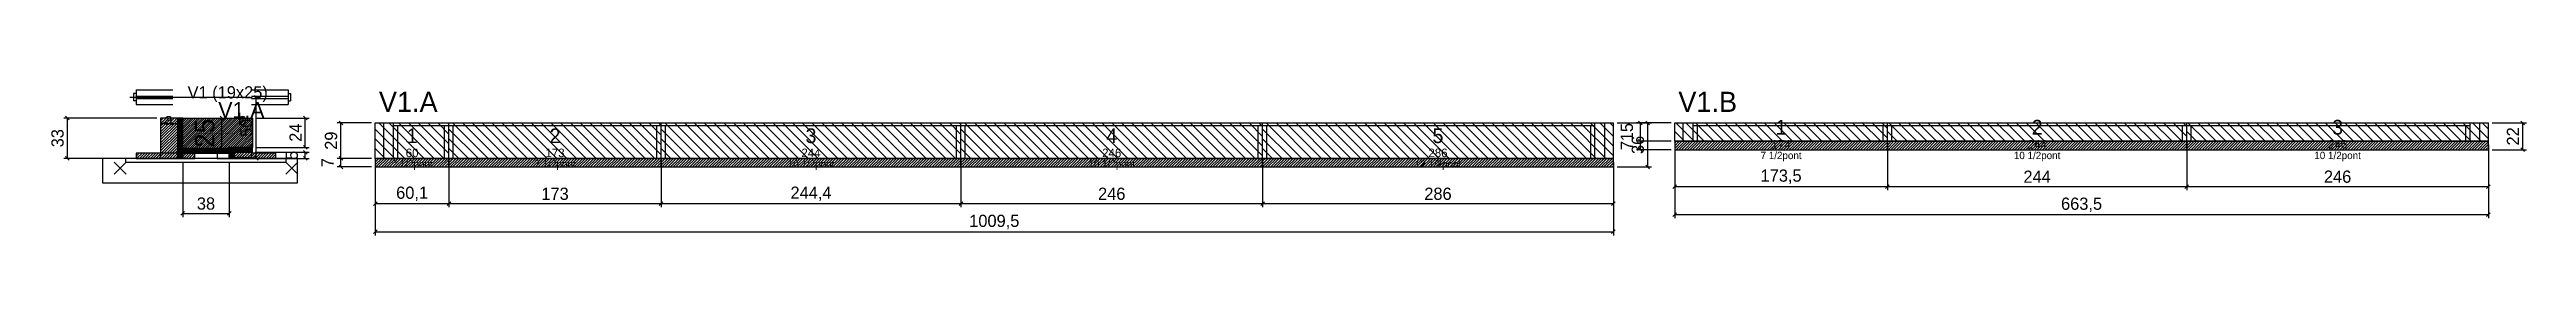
# Model space of a CAD drawing. Extents: x -69 to 1951, y -92 to 31.
import ezdxf
from ezdxf.enums import TextEntityAlignment as Align

# ---------------------------------------------------------------- set-up
doc = ezdxf.new("R2010")
doc.units = 0
for name, color, linetype in [('5', 5, 'Continuous'), ('barrote', 126, 'Continuous'), ('CONCRETO', 251, 'Continuous'), ('COTA', 241, 'Continuous'), ('Cota Seção (2x)', 241, 'Continuous'), ('detalhes', 7, 'Continuous'), ('Hachura', 251, 'Continuous'), ('Madeira', 126, 'Continuous'), ('NOMENCLATURA', 7, 'Continuous'), ('Painéis', 200, 'Continuous'), ('presilha', 224, 'Continuous'), ('Reaproveitamento', 30, 'Continuous'), ('SARR_2.2x7', 40, 'Continuous'), ('SARR_3.5x7', 81, 'Continuous'), ('SCO-___-LAJ', 224, 'Continuous'), ('TENSOR', 224, 'Continuous'), ('texto', 7, 'Continuous'), ('Texto Seção', 7, 'Continuous')]:
    doc.layers.add(name, color=color, linetype=linetype)
doc.dimstyles.new('PAINEL', dxfattribs={"dimtxt": 10, "dimasz": 3, "dimexe": 3, "dimexo": 3, "dimgap": 3, "dimtad": 1, "dimblk": 'OBLIQUE', "dimblk1": 'OBLIQUE', "dimcen": 2.5, "dimclrd": 4, "dimclre": 4, "dimclrt": 240, "dimazin": 3, "dimtfac": 1, "dimtmove": 0, "dimatfit": 3})
doc.dimstyles.new('SECAO2X', dxfattribs={"dimtxt": 16, "dimasz": 3, "dimexe": 3, "dimexo": 3, "dimgap": 3, "dimtad": 1, "dimblk": 'OBLIQUE', "dimblk1": 'OBLIQUE', "dimcen": 2.5, "dimclrd": 4, "dimclre": 4, "dimclrt": 240, "dimazin": 3, "dimtfac": 1, "dimtmove": 0, "dimatfit": 3})

# ---------------------------------------------------------------- blocks, each defined once
blk = doc.blocks.new('_OBLIQUE')
at = {"color": 0, "linetype": 'BYBLOCK'}
blk.add_line((-0.5, -0.5), (0.5, 0.5), dxfattribs=at)

msp = doc.modelspace()

# ---------------------------------------------------------------- hatches: boundary and pattern name
at = {"layer": 'COTA'}
h = msp.add_hatch(dxfattribs=at)
h.set_pattern_fill('ANSI31', scale=0.4)
h.paths.add_polyline_path([(40, -21), (40, 4), (97, 4), (97, -20), (78, -20), (78, -21)])
h = msp.add_hatch(dxfattribs=at)
h.set_pattern_fill('ANSI31', scale=0.5)
h.paths.add_polyline_path([(1256.5, -22), (1430, -22), (1430, -15), (1256.5, -15)])
h = msp.add_hatch(dxfattribs=at)
h.set_pattern_fill('ANSI31', scale=0.5)
h.paths.add_polyline_path([(1430, -22), (1674, -22), (1674, -15), (1430, -15)])
h = msp.add_hatch(dxfattribs=at)
h.set_pattern_fill('ANSI31', scale=0.5)
h.paths.add_polyline_path([(1674, -22), (1920, -22), (1920, -15), (1674, -15)])
h = msp.add_hatch(dxfattribs=at)
h.set_pattern_fill('ANSI31', scale=0.5)
h.paths.add_polyline_path([(197, -36), (257.1, -36), (257.1, -29), (197, -29)])
h = msp.add_hatch(dxfattribs=at)
h.set_pattern_fill('ANSI31', scale=0.5)
h.paths.add_polyline_path([(257.1, -36), (430.1, -36), (430.1, -29), (257.1, -29)])
h = msp.add_hatch(dxfattribs=at)
h.set_pattern_fill('ANSI31', scale=0.5)
h.paths.add_polyline_path([(430.1, -36), (674.5, -36), (674.5, -29), (430.1, -29)])
h = msp.add_hatch(dxfattribs=at)
h.set_pattern_fill('ANSI31', scale=0.5)
h.paths.add_polyline_path([(674.5, -36), (920.5, -36), (920.5, -29), (674.5, -29)])
h = msp.add_hatch(dxfattribs=at)
h.set_pattern_fill('ANSI31', scale=0.5)
h.paths.add_polyline_path([(920.5, -36), (1206.5, -36), (1206.5, -29), (920.5, -29)])
at = {"layer": 'Hachura'}
h = msp.add_hatch(dxfattribs=at)
h.set_pattern_fill('ANSI31', scale=0.5)
h.paths.add_polyline_path([(22, -29), (36, -29), (36, 4), (22, 4)])
h = msp.add_hatch(dxfattribs=at)
h.set_pattern_fill('ANSI31', scale=0.5)
h.paths.add_polyline_path([(22, -0.4), (36, -0.4), (36, 4), (22, 4)])
h = msp.add_hatch(dxfattribs=at)
h.set_pattern_fill('SOLID')
h.paths.add_polyline_path([(36, -29), (40, -29), (40, 4), (36, 4)])
h = msp.add_hatch(dxfattribs=at)
h.set_pattern_fill('SOLID')
h.paths.add_polyline_path([(78, -24), (97, -24), (97, -20), (78, -20)])
h = msp.add_hatch(dxfattribs=at)
h.set_pattern_fill('ANSI31', scale=0.5)
h.paths.add_polyline_path([(2, -29), (22, -29), (22, -24.6), (2, -24.6)])
h = msp.add_hatch(dxfattribs=at)
h.set_pattern_fill('SOLID')
h.paths.add_polyline_path([(40, -24.6), (78, -24.6), (78, -21), (40, -21)])
h = msp.add_hatch(dxfattribs=at)
h.set_pattern_fill('ANSI31', scale=0.5)
h.paths.add_polyline_path([(40, -29), (50, -29), (50, -24.6), (40, -24.6)])
h = msp.add_hatch(dxfattribs=at)
h.set_pattern_fill('SOLID')
h.paths.add_polyline_path([(78, -29), (82, -29), (82, -24), (78, -24)])
h = msp.add_hatch(dxfattribs=at)
h.set_pattern_fill('ANSI31', scale=0.5)
h.paths.add_polyline_path([(82, -29), (96, -29), (96, -24), (82, -24)])
h = msp.add_hatch(dxfattribs=at)
h.set_pattern_fill('ANSI31', scale=0.5)
h.paths.add_polyline_path([(82, -28.4), (96, -28.4), (96, -24), (82, -24)])
h = msp.add_hatch(dxfattribs=at)
h.set_pattern_fill('ANSI31', scale=0.5)
h.paths.add_polyline_path([(96, -29), (116, -29), (116, -24.6), (96, -24.6)])

# ---------------------------------------------------------------- linework, layer by layer
for p, q in [((0, 24), (0, 18)), ((2, 24), (0, 24)), ((2, 27), (32, 27)), ((2, 27), (2, 15)), ((2, 22), (32, 22)), ((96, 27), (126, 27)), ((96, 22), (126, 22)), ((126, 27), (126, 15)), ((126, 24), (128, 24)), ((128, 24), (128, 18)), ((2, 18), (0, 18)), ((2, 20), (32, 20)), ((2, 15), (32, 15)), ((96, 20), (126, 20)), ((96, 15), (126, 15)), ((126, 18), (128, 18))]:
    msp.add_line(p, q)
at = {"layer": 'barrote'}
msp.add_lwpolyline([(-25.5, -49), (133.5, -49), (133.5, -29), (-25.5, -29)], close=True, dxfattribs=at)
at = {"layer": 'CONCRETO'}
msp.add_lwpolyline([(40, -21), (40, 4), (97, 4), (97, -20), (78, -20), (78, -21)], close=True, dxfattribs=at)
at = {"layer": 'Madeira'}
for points in [[(22, -29), (36, -29), (36, 4), (22, 4)], [(22, -0.4), (36, -0.4), (36, 4), (22, 4)], [(2, -29), (22, -29), (22, -24.6), (2, -24.6)], [(22, -29), (36, -29), (36, -24.6), (22, -24.6)], [(40, -29), (50, -29), (50, -24.6), (40, -24.6)], [(68, -29), (78, -29), (78, -24.6), (68, -24.6)], [(82, -29), (96, -29), (96, -24), (82, -24)], [(82, -28.4), (96, -28.4), (96, -24), (82, -24)], [(96, -29), (116, -29), (116, -24.6), (96, -24.6)]]:
    msp.add_lwpolyline(points, close=True, dxfattribs=at)
at = {"layer": 'Painéis'}
for p, q in [((197, 0), (257.1, 0)), ((197, -29), (197, 0)), ((257.1, -29), (257.1, 0)), ((257.1, -29), (257.1, 0)), ((257.1, 0), (430.1, 0)), ((257.1, -29), (257.1, 0)), ((430.1, -29), (430.1, 0)), ((430.1, -29), (430.1, 0)), ((430.1, 0), (674.5, 0)), ((430.1, -29), (430.1, 0)), ((674.5, -29), (674.5, 0)), ((674.5, -29), (674.5, 0)), ((674.5, 0), (920.5, 0)), ((674.5, -29), (674.5, 0)), ((920.5, -29), (920.5, 0)), ((920.5, -29), (920.5, 0)), ((920.5, 0), (1206.5, 0)), ((920.5, -29), (920.5, 0)), ((1206.5, -29), (1206.5, 0)), ((1256.5, 0), (1430, 0)), ((1256.5, -15), (1256.5, 0)), ((1430, -15), (1430, 0)), ((1430, -15), (1430, 0)), ((1430, 0), (1674, 0)), ((1430, -15), (1430, 0)), ((1674, -15), (1674, 0)), ((1674, -15), (1674, 0)), ((1674, 0), (1920, 0)), ((1674, -15), (1674, 0)), ((1920, -15), (1920, 0)), ((1256.5, -15), (1430, -15)), ((1430, -15), (1674, -15)), ((1674, -15), (1920, -15)), ((197, -29), (257.1, -29)), ((257.1, -29), (430.1, -29)), ((430.1, -29), (674.5, -29)), ((674.5, -29), (920.5, -29)), ((920.5, -29), (1206.5, -29))]:
    msp.add_line(p, q, dxfattribs=at)
for points in [[(36, -29), (40, -29), (40, 4), (36, 4)], [(78, -24), (97, -24), (97, -20), (78, -20)], [(40, -24.6), (78, -24.6), (78, -21), (40, -21)], [(78, -29), (82, -29), (82, -24), (78, -24)]]:
    msp.add_lwpolyline(points, close=True, dxfattribs=at)
at = {"layer": 'presilha'}
for p, q in [((-16, -42), (-6, -32)), ((-16, -32), (-6, -42)), ((124, -42), (134, -32)), ((124, -32), (134, -42))]:
    msp.add_line(p, q, dxfattribs=at)
at = {"layer": 'Reaproveitamento', "color": 30}
for p, q in [((229, -29), (200, 0)), ((237, -29), (208, 0)), ((245, -29), (216, 0)), ((253, -29), (224, 0)), ((257.1, -25.1), (232, 0)), ((257.1, -17.1), (240, 0)), ((257.1, -9.1), (248, 0)), ((257.1, -1.1), (256, 0)), ((289.1, -29), (260.1, 0)), ((297.1, -29), (268.1, 0)), ((305.1, -29), (276.1, 0)), ((313.1, -29), (284.1, 0)), ((321.1, -29), (292.1, 0)), ((329.1, -29), (300.1, 0)), ((337.1, -29), (308.1, 0)), ((345.1, -29), (316.1, 0)), ((353.1, -29), (324.1, 0)), ((361.1, -29), (332.1, 0)), ((369.1, -29), (340.1, 0)), ((377.1, -29), (348.1, 0)), ((385.1, -29), (356.1, 0)), ((393.1, -29), (364.1, 0)), ((401.1, -29), (372.1, 0)), ((409.1, -29), (380.1, 0)), ((417.1, -29), (388.1, 0)), ((425.1, -29), (396.1, 0)), ((430.1, -26), (404.1, 0)), ((430.1, -18), (412.1, 0)), ((430.1, -10), (420.1, 0)), ((430.1, -2), (428.1, 0)), ((462.1, -29), (433.1, 0)), ((470.1, -29), (441.1, 0)), ((478.1, -29), (449.1, 0)), ((486.1, -29), (457.1, 0)), ((494.1, -29), (465.1, 0)), ((502.1, -29), (473.1, 0)), ((510.1, -29), (481.1, 0)), ((518.1, -29), (489.1, 0)), ((526.1, -29), (497.1, 0)), ((534.1, -29), (505.1, 0)), ((542.1, -29), (513.1, 0)), ((550.1, -29), (521.1, 0)), ((558.1, -29), (529.1, 0)), ((566.1, -29), (537.1, 0)), ((574.1, -29), (545.1, 0)), ((582.1, -29), (553.1, 0)), ((590.1, -29), (561.1, 0)), ((598.1, -29), (569.1, 0)), ((606.1, -29), (577.1, 0)), ((614.1, -29), (585.1, 0)), ((622.1, -29), (593.1, 0)), ((630.1, -29), (601.1, 0)), ((638.1, -29), (609.1, 0)), ((646.1, -29), (617.1, 0)), ((654.1, -29), (625.1, 0)), ((662.1, -29), (633.1, 0)), ((670.1, -29), (641.1, 0)), ((674.5, -25.4), (649.1, 0)), ((674.5, -17.4), (657.1, 0)), ((674.5, -9.4), (665.1, 0)), ((674.5, -1.4), (673.1, 0)), ((706.5, -29), (677.5, 0)), ((714.5, -29), (685.5, 0)), ((722.5, -29), (693.5, 0)), ((730.5, -29), (701.5, 0)), ((738.5, -29), (709.5, 0)), ((746.5, -29), (717.5, 0)), ((754.5, -29), (725.5, 0)), ((762.5, -29), (733.5, 0)), ((770.5, -29), (741.5, 0)), ((778.5, -29), (749.5, 0)), ((786.5, -29), (757.5, 0)), ((794.5, -29), (765.5, 0)), ((802.5, -29), (773.5, 0)), ((810.5, -29), (781.5, 0)), ((818.5, -29), (789.5, 0)), ((826.5, -29), (797.5, 0)), ((834.5, -29), (805.5, 0)), ((842.5, -29), (813.5, 0)), ((850.5, -29), (821.5, 0)), ((858.5, -29), (829.5, 0)), ((866.5, -29), (837.5, 0)), ((874.5, -29), (845.5, 0)), ((882.5, -29), (853.5, 0)), ((890.5, -29), (861.5, 0)), ((898.5, -29), (869.5, 0)), ((906.5, -29), (877.5, 0)), ((914.5, -29), (885.5, 0)), ((920.5, -27), (893.5, 0)), ((920.5, -19), (901.5, 0)), ((920.5, -11), (909.5, 0)), ((920.5, -3), (917.5, 0)), ((952.5, -29), (923.5, 0)), ((960.5, -29), (931.5, 0)), ((968.5, -29), (939.5, 0)), ((976.5, -29), (947.5, 0)), ((984.5, -29), (955.5, 0)), ((992.5, -29), (963.5, 0)), ((1000.5, -29), (971.5, 0)), ((1008.5, -29), (979.5, 0)), ((1016.5, -29), (987.5, 0)), ((1024.5, -29), (995.5, 0)), ((1032.5, -29), (1003.5, 0)), ((1040.5, -29), (1011.5, 0)), ((1048.5, -29), (1019.5, 0)), ((1056.5, -29), (1027.5, 0)), ((1064.5, -29), (1035.5, 0)), ((1072.5, -29), (1043.5, 0)), ((1080.5, -29), (1051.5, 0)), ((1088.5, -29), (1059.5, 0)), ((1096.5, -29), (1067.5, 0)), ((1104.5, -29), (1075.5, 0)), ((1112.5, -29), (1083.5, 0)), ((1120.5, -29), (1091.5, 0)), ((1128.5, -29), (1099.5, 0)), ((1136.5, -29), (1107.5, 0)), ((1144.5, -29), (1115.5, 0)), ((1152.5, -29), (1123.5, 0)), ((1160.5, -29), (1131.5, 0)), ((1168.5, -29), (1139.5, 0)), ((1176.5, -29), (1147.5, 0)), ((1184.5, -29), (1155.5, 0)), ((1192.5, -29), (1163.5, 0)), ((1200.5, -29), (1171.5, 0)), ((1206.5, -27), (1179.5, 0)), ((1206.5, -19), (1187.5, 0)), ((1206.5, -11), (1195.5, 0)), ((1206.5, -3), (1203.5, 0)), ((1272.5, -15), (1257.5, 0)), ((1280.5, -15), (1265.5, 0)), ((1288.5, -15), (1273.5, 0)), ((1296.5, -15), (1281.5, 0)), ((1304.5, -15), (1289.5, 0)), ((1312.5, -15), (1297.5, 0)), ((1320.5, -15), (1305.5, 0)), ((1328.5, -15), (1313.5, 0)), ((1336.5, -15), (1321.5, 0)), ((1344.5, -15), (1329.5, 0)), ((1352.5, -15), (1337.5, 0)), ((1360.5, -15), (1345.5, 0)), ((1368.5, -15), (1353.5, 0)), ((1376.5, -15), (1361.5, 0)), ((1384.5, -15), (1369.5, 0)), ((1392.5, -15), (1377.5, 0)), ((1400.5, -15), (1385.5, 0)), ((1408.5, -15), (1393.5, 0)), ((1416.5, -15), (1401.5, 0)), ((1424.5, -15), (1409.5, 0)), ((1430, -12.5), (1417.5, 0)), ((1430, -4.5), (1425.5, 0)), ((1446, -15), (1431, 0)), ((1454, -15), (1439, 0)), ((1462, -15), (1447, 0)), ((1470, -15), (1455, 0)), ((1478, -15), (1463, 0)), ((1486, -15), (1471, 0)), ((1494, -15), (1479, 0)), ((1502, -15), (1487, 0)), ((1510, -15), (1495, 0)), ((1518, -15), (1503, 0)), ((1526, -15), (1511, 0)), ((1534, -15), (1519, 0)), ((1542, -15), (1527, 0)), ((1550, -15), (1535, 0)), ((1558, -15), (1543, 0)), ((1566, -15), (1551, 0)), ((1574, -15), (1559, 0)), ((1582, -15), (1567, 0)), ((1590, -15), (1575, 0)), ((1598, -15), (1583, 0)), ((1606, -15), (1591, 0)), ((1614, -15), (1599, 0)), ((1622, -15), (1607, 0)), ((1630, -15), (1615, 0)), ((1638, -15), (1623, 0)), ((1646, -15), (1631, 0)), ((1654, -15), (1639, 0)), ((1662, -15), (1647, 0)), ((1670, -15), (1655, 0)), ((1674, -11), (1663, 0)), ((1674, -3), (1671, 0)), ((1690, -15), (1675, 0)), ((1698, -15), (1683, 0)), ((1706, -15), (1691, 0)), ((1714, -15), (1699, 0)), ((1722, -15), (1707, 0)), ((1730, -15), (1715, 0)), ((1738, -15), (1723, 0)), ((1746, -15), (1731, 0)), ((1754, -15), (1739, 0)), ((1762, -15), (1747, 0)), ((1770, -15), (1755, 0)), ((1778, -15), (1763, 0)), ((1786, -15), (1771, 0)), ((1794, -15), (1779, 0)), ((1802, -15), (1787, 0)), ((1810, -15), (1795, 0)), ((1818, -15), (1803, 0)), ((1826, -15), (1811, 0)), ((1834, -15), (1819, 0)), ((1842, -15), (1827, 0)), ((1850, -15), (1835, 0)), ((1858, -15), (1843, 0)), ((1866, -15), (1851, 0)), ((1874, -15), (1859, 0)), ((1882, -15), (1867, 0)), ((1890, -15), (1875, 0)), ((1898, -15), (1883, 0)), ((1906, -15), (1891, 0)), ((1914, -15), (1899, 0)), ((1920, -13), (1907, 0)), ((1920, -5), (1915, 0)), ((221, -29), (197, -5)), ((213, -29), (197, -13)), ((281.1, -29), (257.1, -5)), ((273.1, -29), (257.1, -13)), ((454.1, -29), (430.1, -5)), ((446.1, -29), (430.1, -13)), ((698.5, -29), (674.5, -5)), ((690.5, -29), (674.5, -13)), ((944.5, -29), (920.5, -5)), ((936.5, -29), (920.5, -13)), ((1264.5, -15), (1256.5, -7)), ((1256.5, -15), (1256.5, -15)), ((1438, -15), (1430, -7)), ((1430, -15), (1430, -15)), ((1682, -15), (1674, -7)), ((1674, -15), (1674, -15)), ((205, -29), (197, -21)), ((197, -29), (197, -29)), ((265.1, -29), (257.1, -21)), ((257.1, -29), (257.1, -29)), ((438.1, -29), (430.1, -21)), ((430.1, -29), (430.1, -29)), ((682.5, -29), (674.5, -21)), ((674.5, -29), (674.5, -29)), ((928.5, -29), (920.5, -21)), ((920.5, -29), (920.5, -29))]:
    msp.add_line(p, q, dxfattribs=at)
at = {"layer": 'SARR_2.2x7'}
for p, q in [((204, -29), (204, 0)), ((1199.5, -29), (1199.5, 0)), ((1263.5, -15), (1263.5, 0)), ((1913, -15), (1913, 0)), ((212, -2.2), (257.1, -2.2)), ((257.1, -2.2), (430.1, -2.2)), ((430.1, -2.2), (674.5, -2.2)), ((674.5, -2.2), (920.5, -2.2)), ((920.5, -2.2), (1191.5, -2.2)), ((1271.5, -2.2), (1430, -2.2)), ((1430, -2.2), (1674, -2.2)), ((1674, -2.2), (1905, -2.2))]:
    msp.add_line(p, q, dxfattribs=at)
at = {"layer": 'SARR_3.5x7'}
for p, q in [((212, -29), (212, 0)), ((257.1, -29), (257.1, 0)), ((257.1, -29), (257.1, 0)), ((430.1, -29), (430.1, 0)), ((430.1, -29), (430.1, 0)), ((674.5, -29), (674.5, 0)), ((674.5, -29), (674.5, 0)), ((920.5, -29), (920.5, 0)), ((920.5, -29), (920.5, 0)), ((1191.5, -29), (1191.5, 0)), ((1271.5, -15), (1271.5, 0)), ((1430, -15), (1430, 0)), ((1430, -15), (1430, 0)), ((1674, -15), (1674, 0)), ((1674, -15), (1674, 0)), ((1905, -15), (1905, 0)), ((215.5, -29), (215.5, -2.2)), ((253.6, -29), (253.6, -2.2)), ((260.6, -29), (260.6, -2.2)), ((426.6, -29), (426.6, -2.2)), ((433.6, -29), (433.6, -2.2)), ((671, -29), (671, -2.2)), ((678, -29), (678, -2.2)), ((917, -29), (917, -2.2)), ((924, -29), (924, -2.2)), ((1188, -29), (1188, -2.2)), ((1271.5, -15), (1275, -15)), ((1275, -15), (1275, -2.2)), ((1426.5, -15), (1426.5, -2.2)), ((1426.5, -15), (1430, -15)), ((1430, -15), (1433.5, -15)), ((1433.5, -15), (1433.5, -2.2)), ((1670.5, -15), (1670.5, -2.2)), ((1670.5, -15), (1674, -15)), ((1674, -15), (1677.5, -15)), ((1677.5, -15), (1677.5, -2.2)), ((1901.5, -15), (1901.5, -2.2)), ((1901.5, -15), (1905, -15)), ((212, -29), (215.5, -29)), ((253.6, -29), (257.1, -29)), ((257.1, -29), (260.6, -29)), ((426.6, -29), (430.1, -29)), ((430.1, -29), (433.6, -29)), ((671, -29), (674.5, -29)), ((674.5, -29), (678, -29)), ((917, -29), (920.5, -29)), ((920.5, -29), (924, -29)), ((1188, -29), (1191.5, -29))]:
    msp.add_line(p, q, dxfattribs=at)
at = {"layer": 'SCO-___-LAJ'}
for points in [[(1256.5, -22), (1430, -22), (1430, -15), (1256.5, -15)], [(1430, -22), (1674, -22), (1674, -15), (1430, -15)], [(1674, -22), (1920, -22), (1920, -15), (1674, -15)], [(-6.5, -32.2), (124.5, -32.2), (124.5, -29), (-6.5, -29)], [(197, -36), (257.1, -36), (257.1, -29), (197, -29)], [(257.1, -36), (430.1, -36), (430.1, -29), (257.1, -29)], [(430.1, -36), (674.5, -36), (674.5, -29), (430.1, -29)], [(674.5, -36), (920.5, -36), (920.5, -29), (674.5, -29)], [(920.5, -36), (1206.5, -36), (1206.5, -29), (920.5, -29)]]:
    msp.add_lwpolyline(points, close=True, dxfattribs=at)
at = {"layer": 'TENSOR'}
msp.add_line((-3, 21), (95, 21), dxfattribs=at)

# ---------------------------------------------------------------- texts
at = {"layer": '5'}
for s, height, p in [('1', 12, (1343.25, -3.5)), ('2', 12, (1552, -3.5)), ('3', 12, (1797, -3.5)), ('1', 12, (227.05, -10.5)), ('2', 12, (343.6, -10.5)), ('3', 12, (552.3, -10.5)), ('4', 12, (797.5, -10.5)), ('5', 12, (1063.5, -10.5)), ('174', 7, (1343.25, -17.5)), ('244', 7, (1552, -17.5)), ('246', 7, (1797, -17.5)), ('60', 7, (227.05, -24.5)), ('173', 7, (343.6, -24.5)), ('244', 7, (552.3, -24.5)), ('246', 7, (797.5, -24.5)), ('286', 7, (1063.5, -24.5))]:
    msp.add_text(s, height=height, dxfattribs=at).set_placement(p, align=Align.MIDDLE_CENTER)
at = {"layer": 'detalhes'}
for s, p in [('a', (25, -1.7)), ('b', (85, -1.7)), ('c', (50, -18.5))]:
    msp.add_text(s, height=9.6, dxfattribs=at).set_placement(p)
at = {"layer": 'NOMENCLATURA'}
for s, p in [('V1.A', (200, 9)), ('V1.B', (1259.5, 9))]:
    msp.add_text(s, height=16.5, dxfattribs=at).set_placement(p)
at = {"layer": 'texto', "char_height": 6, "attachment_point": 5}
for s, insert in [('2 1/2pont', (227.05, -34.5)), ('7 1/2pont', (343.6, -34.5)), ('10 1/2pont', (552.3, -34.5)), ('10 1/2pont', (797.5, -34.5)), ('12 1/2pont', (1063.5, -34.5)), ('7 1/2pont', (1343.25, -27.5)), ('10 1/2pont', (1552, -27.5)), ('10 1/2pont', (1797, -27.5))]:
    msp.add_mtext(s, dxfattribs=dict(at, insert=insert))
at = {"layer": 'Texto Seção'}
for s, height, p in [('V1 (19x25)', 10, (44, 20)), ('V1.A', 13, (69, 4))]:
    msp.add_text(s, height=height, dxfattribs=at).set_placement(p)

# ---------------------------------------------------------------- dimensions: what is measured, and where the dimension line sits
at = {"layer": 'COTA'}
for base, p1, p2 in [((100, -29), (96, -29), (96, 21)), ((-54, -29), (2, -29), (22, 4)), ((140, -20), (97, -20), (97, 4)), ((169, -29), (197, -29), (197, 0)), ((1234.5, -36), (1206.5, -36), (1206.5, 0)), ((1228.5, -15), (1256.5, -15), (1256.5, 0)), ((1948, -22), (1920, -22), (1920, 0)), ((1228.5, -22), (1256.5, -22), (1256.5, -15)), ((140, -29), (96, -29), (96, -24)), ((169, -36), (197, -36), (197, -29))]:
    msp.add_linear_dim(base=base, p1=p1, p2=p2, angle=90, dimstyle='PAINEL', dxfattribs=at).render()
for base, p1, p2 in [((1256.5, -52), (1256.5, -15), (1430, -15)), ((1256.5, -75), (1256.5, -15), (1920, -15)), ((1430, -52), (1430, -15), (1674, -15)), ((1674, -52), (1674, -15), (1920, -15)), ((40, -74), (40, -29), (78, -29)), ((197, -66), (197, -29), (257.1, -29)), ((197, -89), (197, -29), (1206.5, -29)), ((257.1, -66), (257.1, -29), (430.1, -29)), ((430.1, -66), (430.1, -29), (674.5, -29)), ((674.5, -66), (674.5, -29), (920.5, -29)), ((920.5, -66), (920.5, -29), (1206.5, -29))]:
    msp.add_linear_dim(base=base, p1=p1, p2=p2, dimstyle='PAINEL', dxfattribs=at).render()
at = {"layer": 'Cota Seção (2x)'}
msp.add_linear_dim(base=(72, -21), p1=(40, -21), p2=(40, 4), angle=90, dimstyle='SECAO2X', dxfattribs=at).render()

doc.saveas('drawing.dxf')
